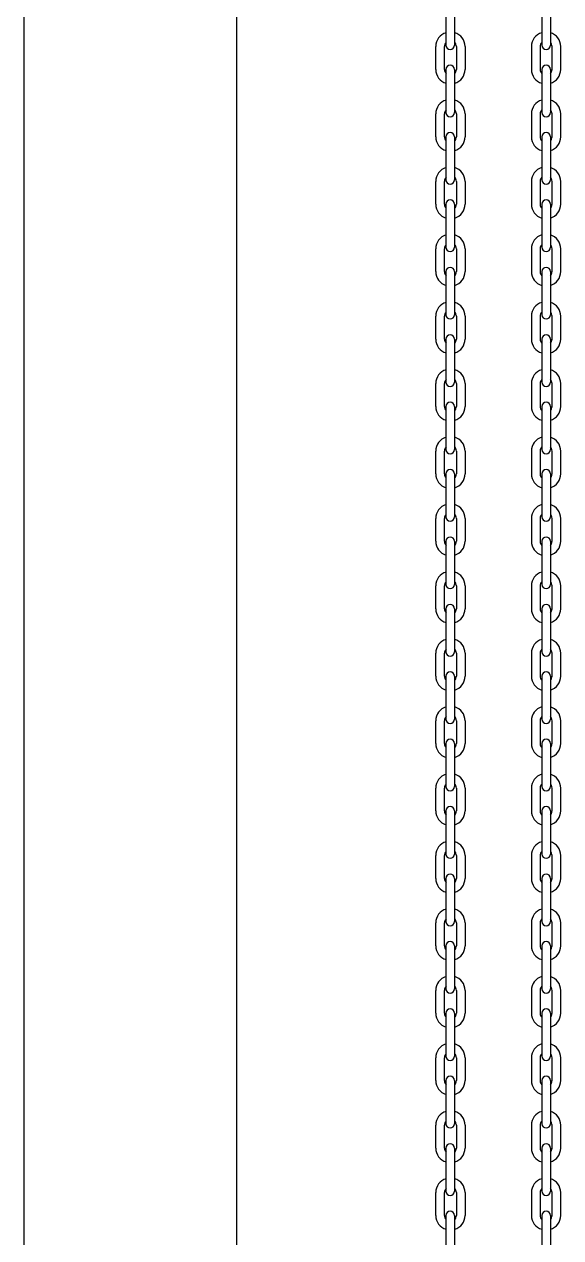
# Model space of a CAD drawing. Header units: millimetres. Extents: x 909 to 159266, y 137 to 21462.
# Drawn here: x 91008.1 to 91174.2, y 14344 to 14719.6 of the extents above; entities that cross this region are included whole.
import ezdxf

# ---------------------------------------------------------------- set-up
doc = ezdxf.new("R2010")
doc.units = ezdxf.units.MM
doc.header["$LTSCALE"] = 50
doc.header["$MEASUREMENT"] = 0
doc.layers.add('OHD Frame', color=2, linetype='Continuous')
doc.layers.add('OHD Track', color=4, linetype='Continuous')

msp = doc.modelspace()

# ---------------------------------------------------------------- linework, layer by layer
at = {"color": 7, "linetype": 'Continuous'}
for p, q in [((91138.62, 14726.52, 0), (91138.62, 14713.18, 0)), ((91141.29, 14726.52, 0), (91141.29, 14713.18, 0)), ((91168.37, 14726.52, 0), (91168.37, 14713.18, 0)), ((91171.04, 14726.52, 0), (91171.04, 14713.18, 0)), ((91135.49, 14705.65, 0), (91135.49, 14712.72, 0)), ((91138.16, 14705.65, 0), (91138.16, 14712.72, 0)), ((91141.89, 14712.72, 0), (91141.89, 14705.65, 0)), ((91144.56, 14712.72, 0), (91144.56, 14705.65, 0)), ((91165.1, 14712.72, 0), (91165.1, 14705.65, 0)), ((91167.77, 14712.72, 0), (91167.77, 14705.65, 0)), ((91171.5, 14705.65, 0), (91171.5, 14712.72, 0)), ((91174.17, 14705.65, 0), (91174.17, 14712.72, 0)), ((91138.62, 14705.65, 0), (91138.62, 14692.32, 0)), ((91141.29, 14705.65, 0), (91141.29, 14692.32, 0)), ((91168.37, 14705.65, 0), (91168.37, 14692.32, 0)), ((91171.04, 14705.65, 0), (91171.04, 14692.32, 0)), ((91135.49, 14684.78, 0), (91135.49, 14691.85, 0)), ((91138.16, 14684.78, 0), (91138.16, 14691.85, 0)), ((91141.89, 14691.85, 0), (91141.89, 14684.78, 0)), ((91144.56, 14691.85, 0), (91144.56, 14684.78, 0)), ((91165.1, 14691.85, 0), (91165.1, 14684.78, 0)), ((91167.77, 14691.85, 0), (91167.77, 14684.78, 0)), ((91171.5, 14684.78, 0), (91171.5, 14691.85, 0)), ((91174.17, 14684.78, 0), (91174.17, 14691.85, 0)), ((91138.62, 14684.78, 0), (91138.62, 14671.45, 0)), ((91141.29, 14684.78, 0), (91141.29, 14671.45, 0)), ((91168.37, 14684.78, 0), (91168.37, 14671.45, 0)), ((91171.04, 14684.78, 0), (91171.04, 14671.45, 0)), ((91135.49, 14663.92, 0), (91135.49, 14670.98, 0)), ((91138.16, 14663.92, 0), (91138.16, 14670.98, 0)), ((91141.89, 14670.98, 0), (91141.89, 14663.92, 0)), ((91144.56, 14670.98, 0), (91144.56, 14663.92, 0)), ((91165.1, 14670.98, 0), (91165.1, 14663.92, 0)), ((91167.77, 14670.98, 0), (91167.77, 14663.92, 0)), ((91171.5, 14663.92, 0), (91171.5, 14670.98, 0)), ((91174.17, 14663.92, 0), (91174.17, 14670.98, 0)), ((91138.62, 14663.92, 0), (91138.62, 14650.58, 0)), ((91141.29, 14663.92, 0), (91141.29, 14650.58, 0)), ((91168.37, 14663.92, 0), (91168.37, 14650.58, 0)), ((91171.04, 14663.92, 0), (91171.04, 14650.58, 0)), ((91135.49, 14643.05, 0), (91135.49, 14650.12, 0)), ((91138.16, 14643.05, 0), (91138.16, 14650.12, 0)), ((91141.89, 14650.12, 0), (91141.89, 14643.05, 0)), ((91144.56, 14650.12, 0), (91144.56, 14643.05, 0)), ((91165.1, 14650.12, 0), (91165.1, 14643.05, 0)), ((91167.77, 14650.12, 0), (91167.77, 14643.05, 0)), ((91171.5, 14643.05, 0), (91171.5, 14650.12, 0)), ((91174.17, 14643.05, 0), (91174.17, 14650.12, 0)), ((91138.62, 14643.05, 0), (91138.62, 14629.72, 0)), ((91141.29, 14643.05, 0), (91141.29, 14629.72, 0)), ((91168.37, 14643.05, 0), (91168.37, 14629.72, 0)), ((91171.04, 14643.05, 0), (91171.04, 14629.72, 0)), ((91135.49, 14622.18, 0), (91135.49, 14629.25, 0)), ((91138.16, 14622.18, 0), (91138.16, 14629.25, 0)), ((91141.89, 14629.25, 0), (91141.89, 14622.18, 0)), ((91144.56, 14629.25, 0), (91144.56, 14622.18, 0)), ((91165.1, 14629.25, 0), (91165.1, 14622.18, 0)), ((91167.77, 14629.25, 0), (91167.77, 14622.18, 0)), ((91171.5, 14622.18, 0), (91171.5, 14629.25, 0)), ((91174.17, 14622.18, 0), (91174.17, 14629.25, 0)), ((91138.62, 14622.18, 0), (91138.62, 14608.85, 0)), ((91141.29, 14622.18, 0), (91141.29, 14608.85, 0)), ((91168.37, 14622.18, 0), (91168.37, 14608.85, 0)), ((91171.04, 14622.18, 0), (91171.04, 14608.85, 0)), ((91135.49, 14601.32, 0), (91135.49, 14608.38, 0)), ((91138.16, 14601.32, 0), (91138.16, 14608.38, 0)), ((91141.89, 14608.38, 0), (91141.89, 14601.32, 0)), ((91144.56, 14608.38, 0), (91144.56, 14601.32, 0)), ((91165.1, 14608.38, 0), (91165.1, 14601.32, 0)), ((91167.77, 14608.38, 0), (91167.77, 14601.32, 0)), ((91171.5, 14601.32, 0), (91171.5, 14608.38, 0)), ((91174.17, 14601.32, 0), (91174.17, 14608.38, 0)), ((91138.62, 14601.32, 0), (91138.62, 14587.98, 0)), ((91141.29, 14601.32, 0), (91141.29, 14587.98, 0)), ((91168.37, 14601.32, 0), (91168.37, 14587.98, 0)), ((91171.04, 14601.32, 0), (91171.04, 14587.98, 0)), ((91135.49, 14580.45, 0), (91135.49, 14587.52, 0)), ((91138.16, 14580.45, 0), (91138.16, 14587.52, 0)), ((91141.89, 14587.52, 0), (91141.89, 14580.45, 0)), ((91144.56, 14587.52, 0), (91144.56, 14580.45, 0)), ((91165.1, 14587.52, 0), (91165.1, 14580.45, 0)), ((91167.77, 14587.52, 0), (91167.77, 14580.45, 0)), ((91171.5, 14580.45, 0), (91171.5, 14587.52, 0)), ((91174.17, 14580.45, 0), (91174.17, 14587.52, 0)), ((91138.62, 14580.45, 0), (91138.62, 14567.12, 0)), ((91141.29, 14580.45, 0), (91141.29, 14567.12, 0)), ((91168.37, 14580.45, 0), (91168.37, 14567.12, 0)), ((91171.04, 14580.45, 0), (91171.04, 14567.12, 0)), ((91135.49, 14559.58, 0), (91135.49, 14566.65, 0)), ((91138.16, 14559.58, 0), (91138.16, 14566.65, 0)), ((91141.89, 14566.65, 0), (91141.89, 14559.58, 0)), ((91144.56, 14566.65, 0), (91144.56, 14559.58, 0)), ((91165.1, 14566.65, 0), (91165.1, 14559.58, 0)), ((91167.77, 14566.65, 0), (91167.77, 14559.58, 0)), ((91171.5, 14559.58, 0), (91171.5, 14566.65, 0)), ((91174.17, 14559.58, 0), (91174.17, 14566.65, 0)), ((91138.62, 14559.58, 0), (91138.62, 14546.25, 0)), ((91141.29, 14559.58, 0), (91141.29, 14546.25, 0)), ((91168.37, 14559.58, 0), (91168.37, 14546.25, 0)), ((91171.04, 14559.58, 0), (91171.04, 14546.25, 0)), ((91135.49, 14538.72, 0), (91135.49, 14545.78, 0)), ((91138.16, 14538.72, 0), (91138.16, 14545.78, 0)), ((91141.89, 14545.78, 0), (91141.89, 14538.72, 0)), ((91144.56, 14545.78, 0), (91144.56, 14538.72, 0)), ((91165.1, 14545.78, 0), (91165.1, 14538.72, 0)), ((91167.77, 14545.78, 0), (91167.77, 14538.72, 0)), ((91171.5, 14538.72, 0), (91171.5, 14545.78, 0)), ((91174.17, 14538.72, 0), (91174.17, 14545.78, 0)), ((91138.62, 14538.72, 0), (91138.62, 14525.38, 0)), ((91141.29, 14538.72, 0), (91141.29, 14525.38, 0)), ((91168.37, 14538.72, 0), (91168.37, 14525.38, 0)), ((91171.04, 14538.72, 0), (91171.04, 14525.38, 0)), ((91135.49, 14517.85, 0), (91135.49, 14524.92, 0)), ((91138.16, 14517.85, 0), (91138.16, 14524.92, 0)), ((91141.89, 14524.92, 0), (91141.89, 14517.85, 0)), ((91144.56, 14524.92, 0), (91144.56, 14517.85, 0)), ((91165.1, 14524.92, 0), (91165.1, 14517.85, 0)), ((91167.77, 14524.92, 0), (91167.77, 14517.85, 0)), ((91171.5, 14517.85, 0), (91171.5, 14524.92, 0)), ((91174.17, 14517.85, 0), (91174.17, 14524.92, 0)), ((91138.62, 14517.85, 0), (91138.62, 14504.52, 0)), ((91141.29, 14517.85, 0), (91141.29, 14504.52, 0)), ((91168.37, 14517.85, 0), (91168.37, 14504.52, 0)), ((91171.04, 14517.85, 0), (91171.04, 14504.52, 0)), ((91135.49, 14496.98, 0), (91135.49, 14504.05, 0)), ((91138.16, 14496.98, 0), (91138.16, 14504.05, 0)), ((91141.89, 14504.05, 0), (91141.89, 14496.98, 0)), ((91144.56, 14504.05, 0), (91144.56, 14496.98, 0)), ((91165.1, 14504.05, 0), (91165.1, 14496.98, 0)), ((91167.77, 14504.05, 0), (91167.77, 14496.98, 0)), ((91171.5, 14496.98, 0), (91171.5, 14504.05, 0)), ((91174.17, 14496.98, 0), (91174.17, 14504.05, 0)), ((91138.62, 14496.98, 0), (91138.62, 14483.65, 0)), ((91141.29, 14496.98, 0), (91141.29, 14483.65, 0)), ((91168.37, 14496.98, 0), (91168.37, 14483.65, 0)), ((91171.04, 14496.98, 0), (91171.04, 14483.65, 0)), ((91135.49, 14476.12, 0), (91135.49, 14483.18, 0)), ((91138.16, 14476.12, 0), (91138.16, 14483.18, 0)), ((91141.89, 14483.18, 0), (91141.89, 14476.12, 0)), ((91144.56, 14483.18, 0), (91144.56, 14476.12, 0)), ((91165.1, 14483.18, 0), (91165.1, 14476.12, 0)), ((91167.77, 14483.18, 0), (91167.77, 14476.12, 0)), ((91171.5, 14476.12, 0), (91171.5, 14483.18, 0)), ((91174.17, 14476.12, 0), (91174.17, 14483.18, 0)), ((91138.62, 14476.12, 0), (91138.62, 14462.78, 0)), ((91141.29, 14476.12, 0), (91141.29, 14462.78, 0)), ((91168.37, 14476.12, 0), (91168.37, 14462.78, 0)), ((91171.04, 14476.12, 0), (91171.04, 14462.78, 0)), ((91135.49, 14455.25, 0), (91135.49, 14462.31, 0)), ((91138.16, 14455.25, 0), (91138.16, 14462.31, 0)), ((91141.89, 14462.31, 0), (91141.89, 14455.25, 0)), ((91144.56, 14462.31, 0), (91144.56, 14455.25, 0)), ((91165.1, 14462.31, 0), (91165.1, 14455.25, 0)), ((91167.77, 14462.31, 0), (91167.77, 14455.25, 0)), ((91171.5, 14455.25, 0), (91171.5, 14462.31, 0)), ((91174.17, 14455.25, 0), (91174.17, 14462.31, 0)), ((91138.62, 14455.25, 0), (91138.62, 14441.91, 0)), ((91141.29, 14455.25, 0), (91141.29, 14441.91, 0)), ((91168.37, 14455.25, 0), (91168.37, 14441.91, 0)), ((91171.04, 14455.25, 0), (91171.04, 14441.91, 0)), ((91135.49, 14434.38, 0), (91135.49, 14441.45, 0)), ((91138.16, 14434.38, 0), (91138.16, 14441.45, 0)), ((91141.89, 14441.45, 0), (91141.89, 14434.38, 0)), ((91144.56, 14441.45, 0), (91144.56, 14434.38, 0)), ((91165.1, 14441.45, 0), (91165.1, 14434.38, 0)), ((91167.77, 14441.45, 0), (91167.77, 14434.38, 0)), ((91171.5, 14434.38, 0), (91171.5, 14441.45, 0)), ((91174.17, 14434.38, 0), (91174.17, 14441.45, 0)), ((91138.62, 14434.38, 0), (91138.62, 14421.05, 0)), ((91141.29, 14434.38, 0), (91141.29, 14421.05, 0)), ((91168.37, 14434.38, 0), (91168.37, 14421.05, 0)), ((91171.04, 14434.38, 0), (91171.04, 14421.05, 0)), ((91135.49, 14413.51, 0), (91135.49, 14420.58, 0)), ((91138.16, 14413.51, 0), (91138.16, 14420.58, 0)), ((91141.89, 14420.58, 0), (91141.89, 14413.51, 0)), ((91144.56, 14420.58, 0), (91144.56, 14413.51, 0)), ((91165.1, 14420.58, 0), (91165.1, 14413.51, 0)), ((91167.77, 14420.58, 0), (91167.77, 14413.51, 0)), ((91171.5, 14413.51, 0), (91171.5, 14420.58, 0)), ((91174.17, 14413.51, 0), (91174.17, 14420.58, 0)), ((91138.62, 14413.51, 0), (91138.62, 14400.18, 0)), ((91141.29, 14413.51, 0), (91141.29, 14400.18, 0)), ((91168.37, 14413.51, 0), (91168.37, 14400.18, 0)), ((91171.04, 14413.51, 0), (91171.04, 14400.18, 0)), ((91135.49, 14392.65, 0), (91135.49, 14399.71, 0)), ((91138.16, 14392.65, 0), (91138.16, 14399.71, 0)), ((91141.89, 14399.71, 0), (91141.89, 14392.65, 0)), ((91144.56, 14399.71, 0), (91144.56, 14392.65, 0)), ((91165.1, 14399.71, 0), (91165.1, 14392.65, 0)), ((91167.77, 14399.71, 0), (91167.77, 14392.65, 0)), ((91171.5, 14392.65, 0), (91171.5, 14399.71, 0)), ((91174.17, 14392.65, 0), (91174.17, 14399.71, 0)), ((91138.62, 14392.65, 0), (91138.62, 14379.31, 0)), ((91141.29, 14392.65, 0), (91141.29, 14379.31, 0)), ((91168.37, 14392.65, 0), (91168.37, 14379.31, 0)), ((91171.04, 14392.65, 0), (91171.04, 14379.31, 0)), ((91135.49, 14371.78, 0), (91135.49, 14378.85, 0)), ((91138.16, 14371.78, 0), (91138.16, 14378.85, 0)), ((91141.89, 14378.85, 0), (91141.89, 14371.78, 0)), ((91144.56, 14378.85, 0), (91144.56, 14371.78, 0)), ((91165.1, 14378.85, 0), (91165.1, 14371.78, 0)), ((91167.77, 14378.85, 0), (91167.77, 14371.78, 0)), ((91171.5, 14371.78, 0), (91171.5, 14378.85, 0)), ((91174.17, 14371.78, 0), (91174.17, 14378.85, 0)), ((91138.62, 14371.78, 0), (91138.62, 14358.45, 0)), ((91141.29, 14371.78, 0), (91141.29, 14358.45, 0)), ((91168.37, 14371.78, 0), (91168.37, 14358.45, 0)), ((91171.04, 14371.78, 0), (91171.04, 14358.45, 0)), ((91135.49, 14350.91, 0), (91135.49, 14357.98, 0)), ((91138.16, 14350.91, 0), (91138.16, 14357.98, 0)), ((91141.89, 14357.98, 0), (91141.89, 14350.91, 0)), ((91144.56, 14357.98, 0), (91144.56, 14350.91, 0)), ((91165.1, 14357.98, 0), (91165.1, 14350.91, 0)), ((91167.77, 14357.98, 0), (91167.77, 14350.91, 0)), ((91171.5, 14350.91, 0), (91171.5, 14357.98, 0)), ((91174.17, 14350.91, 0), (91174.17, 14357.98, 0)), ((91138.62, 14350.91, 0), (91138.62, 14337.58, 0)), ((91141.29, 14350.91, 0), (91141.29, 14337.58, 0)), ((91168.37, 14350.91, 0), (91168.37, 14337.58, 0)), ((91171.04, 14350.91, 0), (91171.04, 14337.58, 0))]:
    msp.add_line(p, q, dxfattribs=at)
for centre, radius, start, end in [((91139.96, 14712.72, 0), 4.47, 106.4768, 180), ((91140.09, 14712.72, 0), 4.47, 0, 73.5232), ((91169.57, 14712.72, 0), 4.47, 106.4768, 180), ((91169.7, 14712.72, 0), 4.47, 0, 73.5232), ((91139.96, 14712.72, 0), 1.8, 134.9422, 180), ((91139.96, 14713.18, 0), 1.33, 180, 0), ((91140.09, 14712.72, 0), 1.8, 0, 45.0578), ((91169.57, 14712.72, 0), 1.8, 134.9422, 180), ((91169.7, 14713.18, 0), 1.33, 180, 0), ((91169.7, 14712.72, 0), 1.8, 0, 45.0578), ((91139.96, 14705.65, 0), 4.47, 180, 253.5232), ((91139.96, 14705.65, 0), 1.8, 180, 225.0578), ((91139.96, 14705.65, 0), 1.33, 0, 180), ((91140.09, 14705.65, 0), 4.47, 286.4768, 0), ((91140.09, 14705.65, 0), 1.8, 314.9422, 0), ((91169.57, 14705.65, 0), 4.47, 180, 253.5232), ((91169.57, 14705.65, 0), 1.8, 180, 225.0578), ((91169.7, 14705.65, 0), 1.33, 0, 180), ((91169.7, 14705.65, 0), 4.47, 286.4768, 0), ((91169.7, 14705.65, 0), 1.8, 314.9422, 0), ((91139.96, 14691.85, 0), 4.47, 106.4768, 180), ((91140.09, 14691.85, 0), 4.47, 0, 73.5232), ((91169.57, 14691.85, 0), 4.47, 106.4768, 180), ((91169.7, 14691.85, 0), 4.47, 0, 73.5232), ((91139.96, 14691.85, 0), 1.8, 134.9422, 180), ((91139.96, 14692.32, 0), 1.33, 180, 0), ((91140.09, 14691.85, 0), 1.8, 0, 45.0578), ((91169.57, 14691.85, 0), 1.8, 134.9422, 180), ((91169.7, 14692.32, 0), 1.33, 180, 0), ((91169.7, 14691.85, 0), 1.8, 0, 45.0578), ((91139.96, 14684.78, 0), 1.33, 0, 180), ((91169.7, 14684.78, 0), 1.33, 0, 180), ((91139.96, 14684.78, 0), 4.47, 180, 253.5232), ((91139.96, 14684.78, 0), 1.8, 180, 225.0578), ((91140.09, 14684.78, 0), 4.47, 286.4768, 0), ((91140.09, 14684.78, 0), 1.8, 314.9422, 0), ((91169.57, 14684.78, 0), 4.47, 180, 253.5232), ((91169.57, 14684.78, 0), 1.8, 180, 225.0578), ((91169.7, 14684.78, 0), 4.47, 286.4768, 0), ((91169.7, 14684.78, 0), 1.8, 314.9422, 0), ((91139.96, 14670.98, 0), 4.47, 106.4768, 180), ((91140.09, 14670.98, 0), 4.47, 0, 73.5232), ((91169.57, 14670.98, 0), 4.47, 106.4768, 180), ((91169.7, 14670.98, 0), 4.47, 0, 73.5232), ((91139.96, 14670.98, 0), 1.8, 134.9422, 180), ((91139.96, 14671.45, 0), 1.33, 180, 0), ((91140.09, 14670.98, 0), 1.8, 0, 45.0578), ((91169.57, 14670.98, 0), 1.8, 134.9422, 180), ((91169.7, 14671.45, 0), 1.33, 180, 0), ((91169.7, 14670.98, 0), 1.8, 0, 45.0578), ((91139.96, 14663.92, 0), 4.47, 180, 253.5232), ((91139.96, 14663.92, 0), 1.8, 180, 225.0578), ((91139.96, 14663.92, 0), 1.33, 0, 180), ((91140.09, 14663.92, 0), 4.47, 286.4768, 0), ((91140.09, 14663.92, 0), 1.8, 314.9422, 0), ((91169.57, 14663.92, 0), 4.47, 180, 253.5232), ((91169.57, 14663.92, 0), 1.8, 180, 225.0578), ((91169.7, 14663.92, 0), 1.33, 0, 180), ((91169.7, 14663.92, 0), 4.47, 286.4768, 0), ((91169.7, 14663.92, 0), 1.8, 314.9422, 0), ((91139.96, 14650.12, 0), 4.47, 106.4768, 180), ((91140.09, 14650.12, 0), 4.47, 0, 73.5232), ((91169.57, 14650.12, 0), 4.47, 106.4768, 180), ((91169.7, 14650.12, 0), 4.47, 0, 73.5232), ((91139.96, 14650.12, 0), 1.8, 134.9422, 180), ((91139.96, 14650.58, 0), 1.33, 180, 0), ((91140.09, 14650.12, 0), 1.8, 0, 45.0578), ((91169.57, 14650.12, 0), 1.8, 134.9422, 180), ((91169.7, 14650.58, 0), 1.33, 180, 0), ((91169.7, 14650.12, 0), 1.8, 0, 45.0578), ((91139.96, 14643.05, 0), 4.47, 180, 253.5232), ((91139.96, 14643.05, 0), 1.8, 180, 225.0578), ((91139.96, 14643.05, 0), 1.33, 0, 180), ((91140.09, 14643.05, 0), 4.47, 286.4768, 0), ((91140.09, 14643.05, 0), 1.8, 314.9422, 0), ((91169.57, 14643.05, 0), 4.47, 180, 253.5232), ((91169.57, 14643.05, 0), 1.8, 180, 225.0578), ((91169.7, 14643.05, 0), 1.33, 0, 180), ((91169.7, 14643.05, 0), 4.47, 286.4768, 0), ((91169.7, 14643.05, 0), 1.8, 314.9422, 0), ((91139.96, 14629.25, 0), 4.47, 106.4768, 180), ((91140.09, 14629.25, 0), 4.47, 0, 73.5232), ((91169.57, 14629.25, 0), 4.47, 106.4768, 180), ((91169.7, 14629.25, 0), 4.47, 0, 73.5232), ((91139.96, 14629.25, 0), 1.8, 134.9422, 180), ((91139.96, 14629.72, 0), 1.33, 180, 0), ((91140.09, 14629.25, 0), 1.8, 0, 45.0578), ((91169.57, 14629.25, 0), 1.8, 134.9422, 180), ((91169.7, 14629.72, 0), 1.33, 180, 0), ((91169.7, 14629.25, 0), 1.8, 0, 45.0578), ((91139.96, 14622.18, 0), 1.33, 0, 180), ((91169.7, 14622.18, 0), 1.33, 0, 180), ((91139.96, 14622.18, 0), 4.47, 180, 253.5232), ((91139.96, 14622.18, 0), 1.8, 180, 225.0578), ((91140.09, 14622.18, 0), 4.47, 286.4768, 0), ((91140.09, 14622.18, 0), 1.8, 314.9422, 0), ((91169.57, 14622.18, 0), 4.47, 180, 253.5232), ((91169.57, 14622.18, 0), 1.8, 180, 225.0578), ((91169.7, 14622.18, 0), 4.47, 286.4768, 0), ((91169.7, 14622.18, 0), 1.8, 314.9422, 0), ((91139.96, 14608.38, 0), 4.47, 106.4768, 180), ((91140.09, 14608.38, 0), 4.47, 0, 73.5232), ((91169.57, 14608.38, 0), 4.47, 106.4768, 180), ((91169.7, 14608.38, 0), 4.47, 0, 73.5232), ((91139.96, 14608.38, 0), 1.8, 134.9422, 180), ((91139.96, 14608.85, 0), 1.33, 180, 0), ((91140.09, 14608.38, 0), 1.8, 0, 45.0578), ((91169.57, 14608.38, 0), 1.8, 134.9422, 180), ((91169.7, 14608.85, 0), 1.33, 180, 0), ((91169.7, 14608.38, 0), 1.8, 0, 45.0578), ((91139.96, 14601.32, 0), 4.47, 180, 253.5232), ((91139.96, 14601.32, 0), 1.8, 180, 225.0578), ((91139.96, 14601.32, 0), 1.33, 0, 180), ((91140.09, 14601.32, 0), 4.47, 286.4768, 0), ((91140.09, 14601.32, 0), 1.8, 314.9422, 0), ((91169.57, 14601.32, 0), 4.47, 180, 253.5232), ((91169.57, 14601.32, 0), 1.8, 180, 225.0578), ((91169.7, 14601.32, 0), 1.33, 0, 180), ((91169.7, 14601.32, 0), 4.47, 286.4768, 0), ((91169.7, 14601.32, 0), 1.8, 314.9422, 0), ((91139.96, 14587.52, 0), 4.47, 106.4768, 180), ((91139.96, 14587.52, 0), 1.8, 134.9422, 180), ((91140.09, 14587.52, 0), 4.47, 0, 73.5232), ((91140.09, 14587.52, 0), 1.8, 0, 45.0578), ((91169.57, 14587.52, 0), 4.47, 106.4768, 180), ((91169.57, 14587.52, 0), 1.8, 134.9422, 180), ((91169.7, 14587.52, 0), 4.47, 0, 73.5232), ((91169.7, 14587.52, 0), 1.8, 0, 45.0578), ((91139.96, 14587.98, 0), 1.33, 180, 0), ((91169.7, 14587.98, 0), 1.33, 180, 0), ((91139.96, 14580.45, 0), 1.33, 0, 180), ((91169.7, 14580.45, 0), 1.33, 0, 180), ((91139.96, 14580.45, 0), 4.47, 180, 253.5232), ((91139.96, 14580.45, 0), 1.8, 180, 225.0578), ((91140.09, 14580.45, 0), 4.47, 286.4768, 0), ((91140.09, 14580.45, 0), 1.8, 314.9422, 0), ((91169.57, 14580.45, 0), 4.47, 180, 253.5232), ((91169.57, 14580.45, 0), 1.8, 180, 225.0578), ((91169.7, 14580.45, 0), 4.47, 286.4768, 0), ((91169.7, 14580.45, 0), 1.8, 314.9422, 0), ((91139.96, 14566.65, 0), 4.47, 106.4768, 180), ((91140.09, 14566.65, 0), 4.47, 0, 73.5232), ((91169.57, 14566.65, 0), 4.47, 106.4768, 180), ((91169.7, 14566.65, 0), 4.47, 0, 73.5232), ((91139.96, 14566.65, 0), 1.8, 134.9422, 180), ((91139.96, 14567.12, 0), 1.33, 180, 0), ((91140.09, 14566.65, 0), 1.8, 0, 45.0578), ((91169.57, 14566.65, 0), 1.8, 134.9422, 180), ((91169.7, 14567.12, 0), 1.33, 180, 0), ((91169.7, 14566.65, 0), 1.8, 0, 45.0578), ((91139.96, 14559.58, 0), 4.47, 180, 253.5232), ((91139.96, 14559.58, 0), 1.8, 180, 225.0578), ((91139.96, 14559.58, 0), 1.33, 0, 180), ((91140.09, 14559.58, 0), 4.47, 286.4768, 0), ((91140.09, 14559.58, 0), 1.8, 314.9422, 0), ((91169.57, 14559.58, 0), 4.47, 180, 253.5232), ((91169.57, 14559.58, 0), 1.8, 180, 225.0578), ((91169.7, 14559.58, 0), 1.33, 0, 180), ((91169.7, 14559.58, 0), 4.47, 286.4768, 0), ((91169.7, 14559.58, 0), 1.8, 314.9422, 0), ((91139.96, 14545.78, 0), 4.47, 106.4768, 180), ((91140.09, 14545.78, 0), 4.47, 0, 73.5232), ((91169.57, 14545.78, 0), 4.47, 106.4768, 180), ((91169.7, 14545.78, 0), 4.47, 0, 73.5232), ((91139.96, 14545.78, 0), 1.8, 134.9422, 180), ((91139.96, 14546.25, 0), 1.33, 180, 0), ((91140.09, 14545.78, 0), 1.8, 0, 45.0578), ((91169.57, 14545.78, 0), 1.8, 134.9422, 180), ((91169.7, 14546.25, 0), 1.33, 180, 0), ((91169.7, 14545.78, 0), 1.8, 0, 45.0578), ((91139.96, 14538.72, 0), 1.33, 0, 180), ((91169.7, 14538.72, 0), 1.33, 0, 180), ((91139.96, 14538.72, 0), 4.47, 180, 253.5232), ((91139.96, 14538.72, 0), 1.8, 180, 225.0578), ((91140.09, 14538.72, 0), 4.47, 286.4768, 0), ((91140.09, 14538.72, 0), 1.8, 314.9422, 0), ((91169.57, 14538.72, 0), 4.47, 180, 253.5232), ((91169.57, 14538.72, 0), 1.8, 180, 225.0578), ((91169.7, 14538.72, 0), 4.47, 286.4768, 0), ((91169.7, 14538.72, 0), 1.8, 314.9422, 0), ((91139.96, 14524.92, 0), 4.47, 106.4768, 180), ((91140.09, 14524.92, 0), 4.47, 0, 73.5232), ((91169.57, 14524.92, 0), 4.47, 106.4768, 180), ((91169.7, 14524.92, 0), 4.47, 0, 73.5232), ((91139.96, 14524.92, 0), 1.8, 134.9422, 180), ((91139.96, 14525.38, 0), 1.33, 180, 0), ((91140.09, 14524.92, 0), 1.8, 0, 45.0578), ((91169.57, 14524.92, 0), 1.8, 134.9422, 180), ((91169.7, 14525.38, 0), 1.33, 180, 0), ((91169.7, 14524.92, 0), 1.8, 0, 45.0578), ((91139.96, 14517.83, 0), 4.47, 180, 253.5232), ((91139.96, 14517.85, 0), 1.8, 180, 225.0578), ((91139.96, 14517.83, 0), 1.8, 180, 225.0578), ((91139.96, 14517.85, 0), 1.33, 0, 180), ((91140.09, 14517.85, 0), 1.8, 314.9422, 0), ((91140.09, 14517.83, 0), 4.47, 286.4768, 0), ((91169.57, 14517.83, 0), 4.47, 180, 253.5232), ((91169.57, 14517.85, 0), 1.8, 180, 225.0578), ((91169.57, 14517.83, 0), 1.8, 180, 225.0578), ((91169.7, 14517.85, 0), 1.33, 0, 180), ((91169.7, 14517.83, 0), 4.47, 286.4768, 0), ((91169.7, 14517.85, 0), 1.8, 314.9422, 0), ((91139.96, 14504.05, 0), 4.47, 106.4768, 180), ((91140.09, 14504.05, 0), 4.47, 0, 73.5232), ((91169.57, 14504.05, 0), 4.47, 106.4768, 180), ((91169.7, 14504.05, 0), 4.47, 0, 73.5232), ((91139.96, 14504.05, 0), 1.8, 134.9422, 180), ((91139.96, 14504.52, 0), 1.33, 180, 0), ((91140.09, 14504.05, 0), 1.8, 0, 45.0578), ((91169.57, 14504.05, 0), 1.8, 134.9422, 180), ((91169.7, 14504.52, 0), 1.33, 180, 0), ((91169.7, 14504.05, 0), 1.8, 0, 45.0578), ((91139.96, 14496.98, 0), 1.33, 0, 180), ((91169.7, 14496.98, 0), 1.33, 0, 180), ((91139.96, 14496.98, 0), 4.47, 180, 253.5232), ((91139.96, 14496.98, 0), 1.8, 180, 225.0578), ((91140.09, 14496.98, 0), 4.47, 286.4768, 0), ((91140.09, 14496.98, 0), 1.8, 314.9422, 0), ((91169.57, 14496.98, 0), 4.47, 180, 253.5232), ((91169.57, 14496.98, 0), 1.8, 180, 225.0578), ((91169.7, 14496.98, 0), 4.47, 286.4768, 0), ((91169.7, 14496.98, 0), 1.8, 314.9422, 0), ((91139.96, 14483.18, 0), 4.47, 106.4768, 180), ((91140.09, 14483.18, 0), 4.47, 0, 73.5232), ((91169.57, 14483.18, 0), 4.47, 106.4768, 180), ((91169.7, 14483.18, 0), 4.47, 0, 73.5232), ((91139.96, 14483.18, 0), 1.8, 134.9422, 180), ((91139.96, 14483.65, 0), 1.33, 180, 0), ((91140.09, 14483.18, 0), 1.8, 0, 45.0578), ((91169.57, 14483.18, 0), 1.8, 134.9422, 180), ((91169.7, 14483.65, 0), 1.33, 180, 0), ((91169.7, 14483.18, 0), 1.8, 0, 45.0578), ((91139.96, 14476.12, 0), 4.47, 180, 253.5232), ((91139.96, 14476.12, 0), 1.8, 180, 225.0578), ((91139.96, 14476.12, 0), 1.33, 0, 180), ((91140.09, 14476.12, 0), 4.47, 286.4768, 0), ((91140.09, 14476.12, 0), 1.8, 314.9422, 0), ((91169.57, 14476.12, 0), 4.47, 180, 253.5232), ((91169.57, 14476.12, 0), 1.8, 180, 225.0578), ((91169.7, 14476.12, 0), 1.33, 0, 180), ((91169.7, 14476.12, 0), 4.47, 286.4768, 0), ((91169.7, 14476.12, 0), 1.8, 314.9422, 0), ((91139.96, 14462.31, 0), 4.47, 106.4768, 180), ((91140.09, 14462.31, 0), 4.47, 0, 73.5232), ((91169.57, 14462.31, 0), 4.47, 106.4768, 180), ((91169.7, 14462.31, 0), 4.47, 0, 73.5232), ((91139.96, 14462.31, 0), 1.8, 134.9422, 180), ((91139.96, 14462.78, 0), 1.33, 180, 0), ((91140.09, 14462.31, 0), 1.8, 0, 45.0578), ((91169.57, 14462.31, 0), 1.8, 134.9422, 180), ((91169.7, 14462.78, 0), 1.33, 180, 0), ((91169.7, 14462.31, 0), 1.8, 0, 45.0578), ((91139.96, 14455.25, 0), 4.47, 180, 253.5232), ((91139.96, 14455.25, 0), 1.8, 180, 225.0578), ((91139.96, 14455.25, 0), 1.33, 0, 180), ((91140.09, 14455.25, 0), 4.47, 286.4768, 0), ((91140.09, 14455.25, 0), 1.8, 314.9422, 0), ((91169.57, 14455.25, 0), 4.47, 180, 253.5232), ((91169.57, 14455.25, 0), 1.8, 180, 225.0578), ((91169.7, 14455.25, 0), 1.33, 0, 180), ((91169.7, 14455.25, 0), 4.47, 286.4768, 0), ((91169.7, 14455.25, 0), 1.8, 314.9422, 0), ((91139.96, 14441.45, 0), 4.47, 106.4768, 180), ((91140.09, 14441.45, 0), 4.47, 0, 73.5232), ((91169.57, 14441.45, 0), 4.47, 106.4768, 180), ((91169.7, 14441.45, 0), 4.47, 0, 73.5232), ((91139.96, 14441.45, 0), 1.8, 134.9422, 180), ((91139.96, 14441.91, 0), 1.33, 180, 0), ((91140.09, 14441.45, 0), 1.8, 0, 45.0578), ((91169.57, 14441.45, 0), 1.8, 134.9422, 180), ((91169.7, 14441.91, 0), 1.33, 180, 0), ((91169.7, 14441.45, 0), 1.8, 0, 45.0578), ((91139.96, 14434.38, 0), 1.33, 0, 180), ((91169.7, 14434.38, 0), 1.33, 0, 180), ((91139.96, 14434.38, 0), 4.47, 180, 253.5232), ((91139.96, 14434.38, 0), 1.8, 180, 225.0578), ((91140.09, 14434.38, 0), 4.47, 286.4768, 0), ((91140.09, 14434.38, 0), 1.8, 314.9422, 0), ((91169.57, 14434.38, 0), 4.47, 180, 253.5232), ((91169.57, 14434.38, 0), 1.8, 180, 225.0578), ((91169.7, 14434.38, 0), 4.47, 286.4768, 0), ((91169.7, 14434.38, 0), 1.8, 314.9422, 0), ((91139.96, 14420.58, 0), 4.47, 106.4768, 180), ((91140.09, 14420.58, 0), 4.47, 0, 73.5232), ((91169.57, 14420.58, 0), 4.47, 106.4768, 180), ((91169.7, 14420.58, 0), 4.47, 0, 73.5232), ((91139.96, 14420.58, 0), 1.8, 134.9422, 180), ((91139.96, 14421.05, 0), 1.33, 180, 0), ((91140.09, 14420.58, 0), 1.8, 0, 45.0578), ((91169.57, 14420.58, 0), 1.8, 134.9422, 180), ((91169.7, 14421.05, 0), 1.33, 180, 0), ((91169.7, 14420.58, 0), 1.8, 0, 45.0578), ((91139.96, 14413.51, 0), 4.47, 180, 253.5232), ((91139.96, 14413.51, 0), 1.8, 180, 225.0578), ((91139.96, 14413.51, 0), 1.33, 0, 180), ((91140.09, 14413.51, 0), 4.47, 286.4768, 0), ((91140.09, 14413.51, 0), 1.8, 314.9422, 0), ((91169.57, 14413.51, 0), 4.47, 180, 253.5232), ((91169.57, 14413.51, 0), 1.8, 180, 225.0578), ((91169.7, 14413.51, 0), 1.33, 0, 180), ((91169.7, 14413.51, 0), 4.47, 286.4768, 0), ((91169.7, 14413.51, 0), 1.8, 314.9422, 0), ((91139.96, 14399.71, 0), 4.47, 106.4768, 180), ((91139.96, 14399.71, 0), 1.8, 134.9422, 180), ((91140.09, 14399.71, 0), 4.47, 0, 73.5232), ((91140.09, 14399.71, 0), 1.8, 0, 45.0578), ((91169.57, 14399.71, 0), 4.47, 106.4768, 180), ((91169.57, 14399.71, 0), 1.8, 134.9422, 180), ((91169.7, 14399.71, 0), 4.47, 0, 73.5232), ((91169.7, 14399.71, 0), 1.8, 0, 45.0578), ((91139.96, 14400.18, 0), 1.33, 180, 0), ((91169.7, 14400.18, 0), 1.33, 180, 0), ((91139.96, 14392.65, 0), 1.33, 0, 180), ((91169.7, 14392.65, 0), 1.33, 0, 180), ((91139.96, 14392.65, 0), 4.47, 180, 253.5232), ((91139.96, 14392.65, 0), 1.8, 180, 225.0578), ((91140.09, 14392.65, 0), 4.47, 286.4768, 0), ((91140.09, 14392.65, 0), 1.8, 314.9422, 0), ((91169.57, 14392.65, 0), 4.47, 180, 253.5232), ((91169.57, 14392.65, 0), 1.8, 180, 225.0578), ((91169.7, 14392.65, 0), 4.47, 286.4768, 0), ((91169.7, 14392.65, 0), 1.8, 314.9422, 0), ((91139.96, 14378.85, 0), 4.47, 106.4768, 180), ((91140.09, 14378.85, 0), 4.47, 0, 73.5232), ((91169.57, 14378.85, 0), 4.47, 106.4768, 180), ((91169.7, 14378.85, 0), 4.47, 0, 73.5232), ((91139.96, 14378.85, 0), 1.8, 134.9422, 180), ((91139.96, 14379.31, 0), 1.33, 180, 0), ((91140.09, 14378.85, 0), 1.8, 0, 45.0578), ((91169.57, 14378.85, 0), 1.8, 134.9422, 180), ((91169.7, 14379.31, 0), 1.33, 180, 0), ((91169.7, 14378.85, 0), 1.8, 0, 45.0578), ((91139.96, 14371.78, 0), 4.47, 180, 253.5232), ((91139.96, 14371.78, 0), 1.8, 180, 225.0578), ((91139.96, 14371.78, 0), 1.33, 0, 180), ((91140.09, 14371.78, 0), 4.47, 286.4768, 0), ((91140.09, 14371.78, 0), 1.8, 314.9422, 0), ((91169.57, 14371.78, 0), 4.47, 180, 253.5232), ((91169.57, 14371.78, 0), 1.8, 180, 225.0578), ((91169.7, 14371.78, 0), 1.33, 0, 180), ((91169.7, 14371.78, 0), 4.47, 286.4768, 0), ((91169.7, 14371.78, 0), 1.8, 314.9422, 0), ((91139.96, 14357.98, 0), 4.47, 106.4768, 180), ((91140.09, 14357.98, 0), 4.47, 0, 73.5232), ((91169.57, 14357.98, 0), 4.47, 106.4768, 180), ((91169.7, 14357.98, 0), 4.47, 0, 73.5232), ((91139.96, 14357.98, 0), 1.8, 134.9422, 180), ((91139.96, 14358.45, 0), 1.33, 180, 0), ((91140.09, 14357.98, 0), 1.8, 0, 45.0578), ((91169.57, 14357.98, 0), 1.8, 134.9422, 180), ((91169.7, 14358.45, 0), 1.33, 180, 0), ((91169.7, 14357.98, 0), 1.8, 0, 45.0578), ((91139.96, 14350.91, 0), 1.33, 0, 180), ((91169.7, 14350.91, 0), 1.33, 0, 180), ((91139.96, 14350.91, 0), 4.47, 180, 253.5232), ((91139.96, 14350.91, 0), 1.8, 180, 225.0578), ((91140.09, 14350.91, 0), 4.47, 286.4768, 0), ((91140.09, 14350.91, 0), 1.8, 314.9422, 0), ((91169.57, 14350.91, 0), 4.47, 180, 253.5232), ((91169.57, 14350.91, 0), 1.8, 180, 225.0578), ((91169.7, 14350.91, 0), 4.47, 286.4768, 0), ((91169.7, 14350.91, 0), 1.8, 314.9422, 0)]:
    msp.add_arc(centre, radius, start, end, dxfattribs=at)
at = {"layer": 'OHD Frame'}
msp.add_line((91073.84, 18361.2, 0), (91073.84, 10886.2, 0), dxfattribs=at)
at = {"layer": 'OHD Track'}
msp.add_line((91008.14, 10886.2, 0), (91008.14, 18092.54, 0), dxfattribs=at)

doc.saveas('drawing.dxf')
